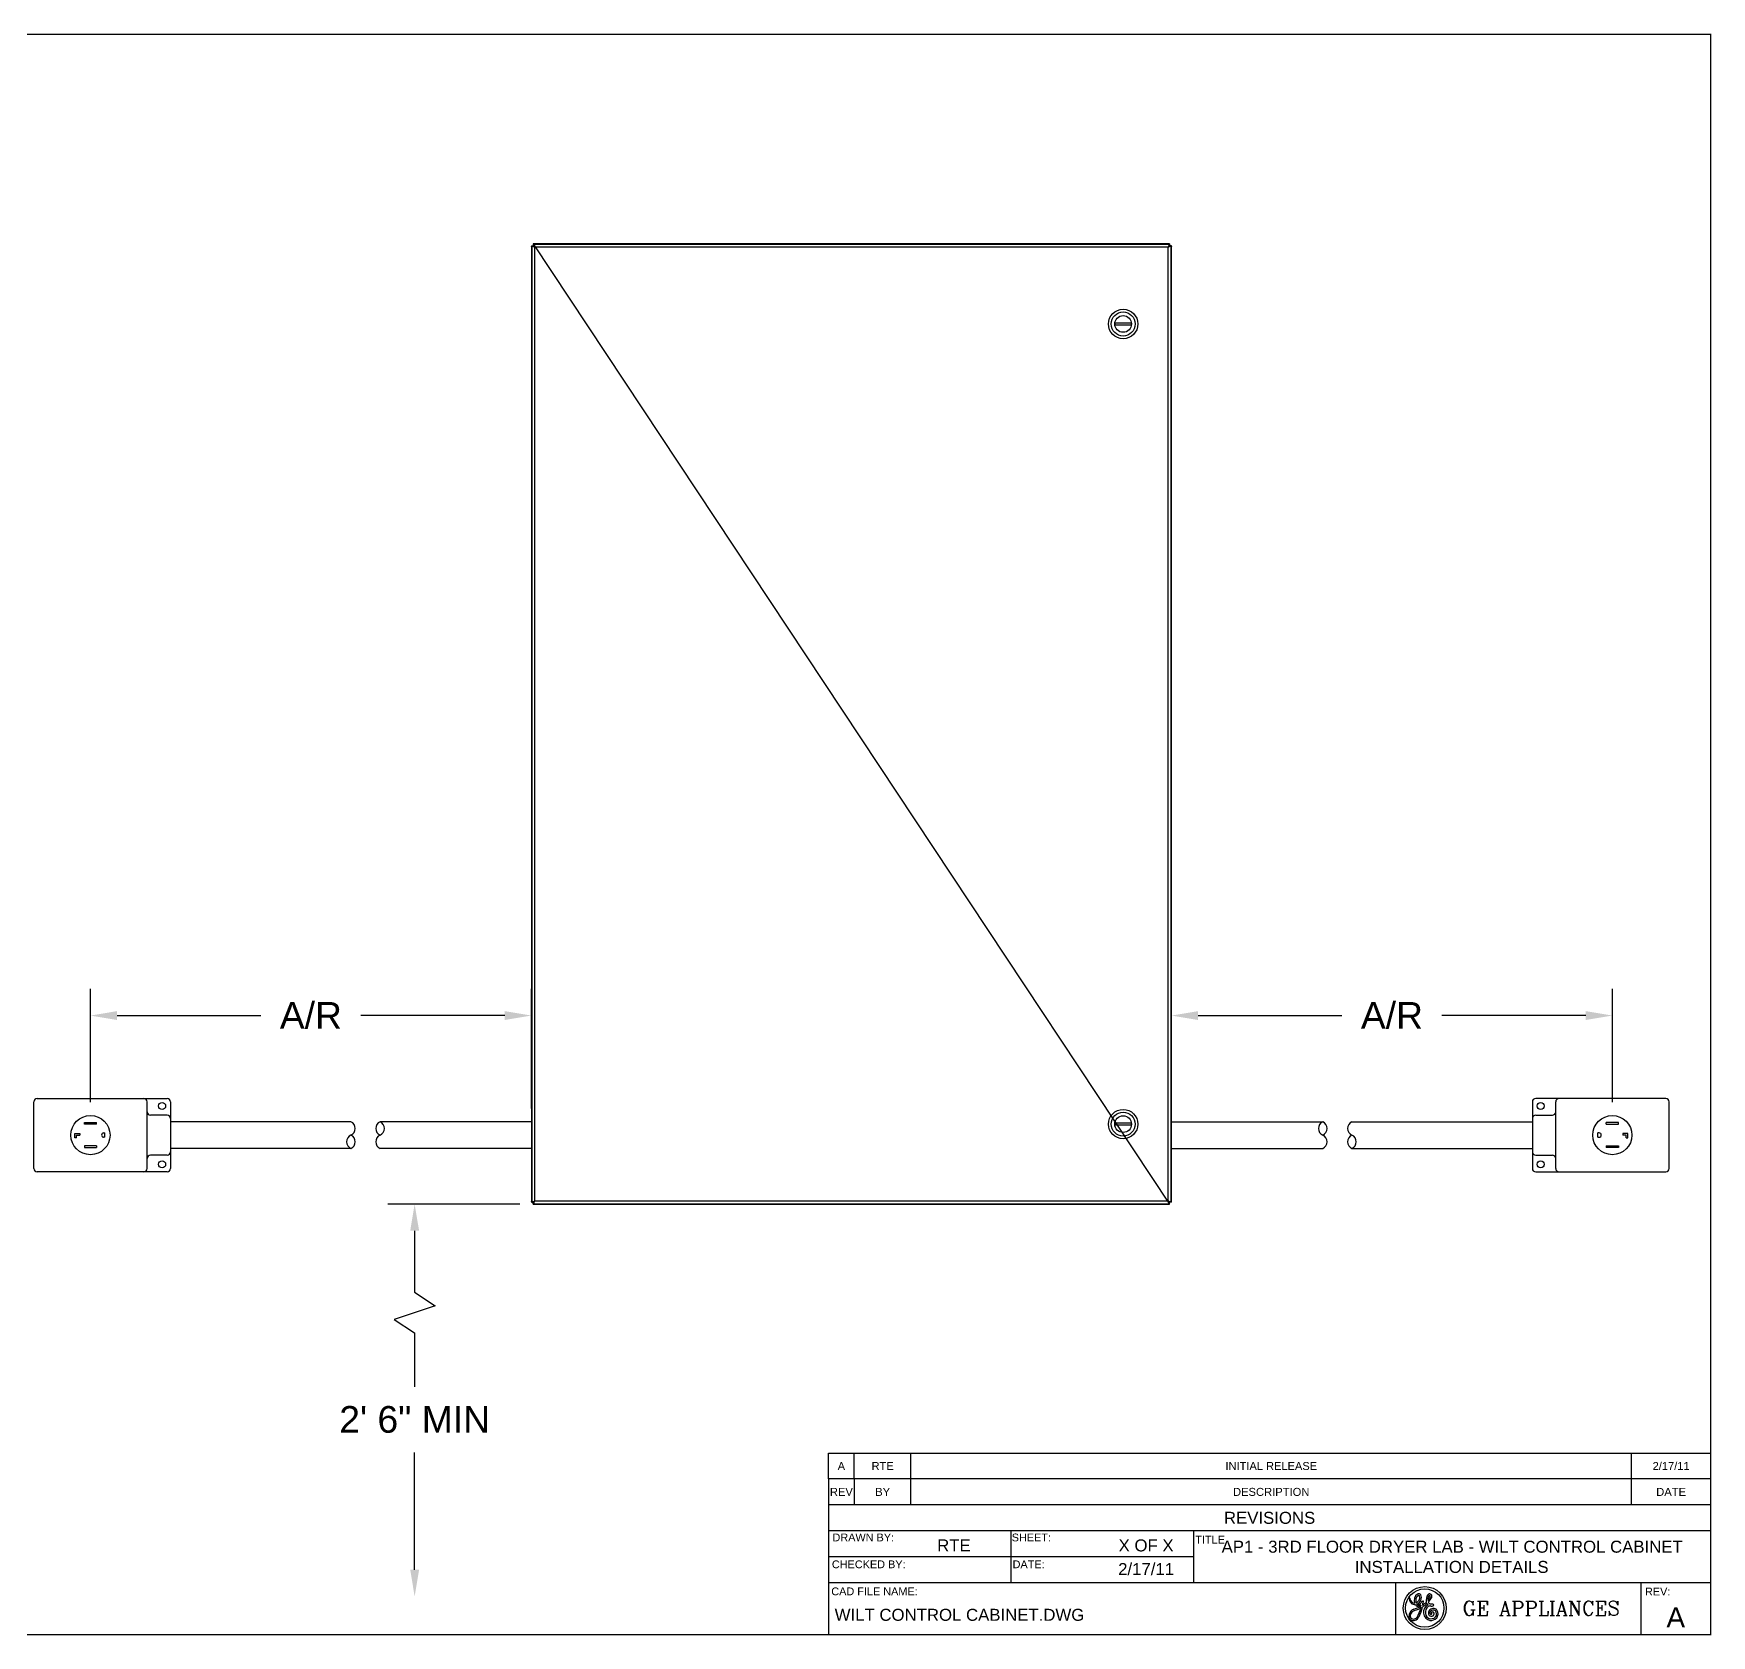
# Model space of a CAD drawing. Header units: inches. Extents: x -228 to 241, y -155 to 115.
# Drawn here: x 33.5 to 96.4, y 0 to 60 of the extents above; entities that cross this region are included whole.
import ezdxf
from ezdxf.enums import TextEntityAlignment as Align

# ---------------------------------------------------------------- set-up
doc = ezdxf.new("R2010")
doc.units = ezdxf.units.IN
doc.header["$MEASUREMENT"] = 0
for name, color, linetype in [('BORDER', 3, 'Continuous'), ('DIM', 1, 'Continuous'), ('ELECTRICAL DEVICES', 30, 'Continuous'), ('PANEL', 150, 'Continuous'), ('PANEL WIRE', 5, 'Continuous'), ('TXT', 4, 'Continuous')]:
    doc.layers.add(name, color=color, linetype=linetype)
doc.styles.add('COMPLEX', font='COMPLEX')
doc.styles.get("Standard").update_dxf_attribs({"font": 'arial.ttf'})
doc.dimstyles.new('MEP', dxfattribs={"dimtxt": 0.125, "dimasz": 0.125, "dimexe": 0.125, "dimexo": 0.0625, "dimgap": 0.09, "dimtad": 0, "dimtih": 1, "dimtoh": 1, "dimdec": 5, "dimzin": 3, "dimdsep": 46, "dimlunit": 4, "dimtxsty": 'Standard', "dimcen": 0.125, "dimazin": 2, "dimtfac": 1, "dimtdec": 5, "dimtofl": 0, "dimtmove": 0, "dimatfit": 3, "dimfxl": 1, "dimfrac": 1, "dimtolj": 1, "dimtzin": 0, "dimarcsym": 0})

# ---------------------------------------------------------------- blocks, each defined once
blk = doc.blocks.new('*D7')
at = {"layer": 'Defpoints', "color": 0, "transparency": 16777216}
for p in [(52.212, 16.141), (47.765, 1.431), (47.765, 1.431)]:
    blk.add_point(p, dxfattribs=at)
at = {"layer": 'DIM', "color": 0, "lineweight": -2, "transparency": 16777216}
for p, q in [((51.712, 16.141), (46.765, 16.141)), ((47.765, 15.141), (47.765, 12.842)), ((47.765, 12.842), (48.531, 12.331)), ((48.531, 12.331), (47, 11.82)), ((47, 11.82), (47.765, 11.31)), ((47.765, 11.31), (47.765, 9.294)), ((47.765, 2.431), (47.765, 6.833))]:
    blk.add_line(p, q, dxfattribs=at)
at = {"layer": 'DIM', "color": 0, "transparency": 16777216}
for points in [[(47.599, 15.141), (47.932, 15.141), (47.765, 16.141)], [(47.599, 2.431), (47.932, 2.431), (47.765, 1.431)]]:
    blk.add_solid(points, dxfattribs=at)
at = {"layer": 'DIM', "color": 0, "transparency": 16777216, "insert": (47.765, 8.064), "char_height": 1, "attachment_point": 5}
blk.add_mtext('\\A1;2\' 6" MIN', dxfattribs=at)
blk = doc.blocks.new('GE_Logo')
at = {"layer": 'BORDER', "linetype": 'Continuous'}
for p, q in [((0.0702, 0.0952), (0.0703, 0.0953)), ((0.075, 0.0883), (0.0762, 0.09)), ((-0.0166, 0.0782), (-0.0166, 0.0783)), ((-0.0054, 0.0227), (-0.0052, 0.0228)), ((0.0449, 0.0453), (0.0449, 0.0453)), ((0.0453, 0.0511), (0.0453, 0.0535)), ((0.0716, 0.0472), (0.0715, 0.0472)), ((0.0948, 0.0411), (0.095, 0.0412)), ((0.0178, -0.0135), (0.0182, -0.013)), ((0.0257, -0.0135), (0.028, -0.009))]:
    blk.add_line(p, q, dxfattribs=at)
for radius in [0.1034, 0.0925]:
    blk.add_circle((0.0552, 0.031), radius, dxfattribs=at)
for centre, radius, start, end in [((0.0411, 0.0677), 0.037, 125.32287, 201.25408), ((0.0429, 0.0673), 0.0315, 130.10655, 201.04077), ((0.0014, 0.083), 0.0296, 294.13548, 12.66435), ((0.0056, 0.0809), 0.0333, 288.92881, 25.36724), ((0.0255, 0.0884), 0.0111, 120.4413, 121.16366), ((0.0263, 0.0846), 0.0148, 61.19517, 116.05425), ((0.0256, 0.0866), 0.00555, 31.11435, 121.89418), ((0.0264, 0.089), 0.0111, 33.40125, 50.67688), ((0.1062, 0.0692), 0.0444, 142.87942, 191.81926), ((0.1007, 0.0702), 0.0315, 144.83416, 184.97), ((0.0316, 0.1076), 0.0555, 312.95802, 333.19313), ((0.08, 0.0899), 0.0111, 151.38523, 152.13034), ((0.079, 0.0887), 0.0109, 348.84586, 142.66981), ((0.0282, 0.1102), 0.0666, 310.81871, 334.74841), ((0.079, 0.0876), 0.0037, 153.33165, 153.40214), ((0.079, 0.0876), 0.0037, 69.01548, 139.30885), ((0.0785, 0.0878), 0.0037, 54.37265, 60.52734), ((0.0769, 0.0867), 0.00555, 38.93639, 47.82326), ((0.0747, 0.0867), 0.0074, 327.79672, 28.59284), ((0.0768, 0.0869), 0.00555, 36.40821, 36.56382), ((0.0713, 0.0887), 0.0185, 336.93984, 337.82043), ((0.0677, 0.0897), 0.0222, 339.10599, 351.93715), ((0.0174, -0.0082), 0.0384, 126.41517, 182.34573), ((0.0097, 0.0766), 0.0296, 175.89864, 258.12783), ((-0.0179, 0.0785), 0.00185, 161.42078, 173.7745), ((-0.0182, 0.0784), 0.00167, 54.20254, 153.91751), ((-0.0185, 0.0784), 0.00185, 359.10396, 46.95181), ((-0.0185, 0.0784), 0.00185, 46.98315, 47.03295), ((-0.0185, 0.0784), 0.00185, 47.18776, 47.18841), ((-0.0018, 0.0782), 0.0148, 180.17979, 203.60727), ((0.0093, 0.0801), 0.0259, 197.43752, 264.00046), ((0.0047, -0.0073), 0.0198, 155.23851, 210.77565), ((0.0132, -0.0072), 0.0277, 114.18677, 162.71572), ((0.0113, -0.0061), 0.0333, 105.06087, 119.83866), ((-0.0774, 0.2905), 0.2836, 286.23916, 289.03683), ((-0.0293, 0.1528), 0.1307, 284.14205, 300.04031), ((0.0056, 0.0772), 0.0296, 266.15871, 266.21314), ((0.0058, 0.0808), 0.0333, 266.30061, 267.0263), ((0.0056, 0.0809), 0.0333, 267.41894, 277.37216), ((0.0411, 0.0677), 0.037, 212.36185, 223.82971), ((0.019, 0.0478), 0.0074, 231.6407, 232.66643), ((0.0217, 0.0504), 0.0111, 229.71657, 282.52837), ((-0.0032, 0.0914), 0.0715, 284.74962, 303.05195), ((0.0056, 0.0809), 0.0333, 288.91342, 288.91635), ((0.0216, 0.0514), 0.00555, 201.29664, 293.5599), ((-0.0881, 0.0544), 0.1258, 327.59331, 349.4998), ((0.0085, 0.088), 0.0444, 290.07842, 295.30917), ((0.0021, 0.0946), 0.0592, 291.73602, 306.25775), ((0.0196, 0.0686), 0.0222, 290.70684, 318.32322), ((-0.0878, 0.0568), 0.1332, 330.25436, 350.76187), ((-0.0032, 0.0914), 0.0715, 303.23584, 303.24394), ((-0.0072, 0.0499), 0.0444, 346.82954, 356.05705), ((0.0508, 0.0509), 0.0148, 110.79738, 168.69883), ((-0.0351, 0.1563), 0.1443, 303.06903, 314.13875), ((-0.0293, 0.1528), 0.1307, 304.62103, 314.79984), ((-0.0878, 0.0568), 0.1332, 355.06882, 357.57333), ((-0.0878, 0.0568), 0.1332, 355.05169, 355.05175), ((0.035, 0.0641), 0.0148, 314.19211, 348.4615), ((0.0464, 0.0593), 0.00555, 91.16341, 99.12212), ((0.0458, 0.0611), 0.0037, 5.04259, 83.41577), ((0.0895, 0.0106), 0.0407, 116.04843, 258.27683), ((0.044, 0.0615), 0.00555, 356.38084, 359.64188), ((0.0911, 0.0105), 0.0333, 108.00702, 237.03808), ((0.0185, 0.1001), 0.0666, 314.73818, 315.81236), ((0.1003, 0.076), 0.0407, 213.36334, 225.0117), ((0.0962, 0.0759), 0.0296, 213.61198, 239.75739), ((0.0912, 0.0074), 0.0185, 141.41173, 231.41836), ((0.0965, 0.005), 0.0241, 43.03451, 148.12993), ((0.0911, 0.0084), 0.0111, 144.24687, 228.95729), ((0.098, 0.0831), 0.0444, 246.91753, 254.69021), ((0.0849, 0.0172), 0.0333, 73.14221, 96.4863), ((0.0961, 0.0027), 0.0185, 56.35046, 139.15811), ((0.0844, 0.0055), 0.00555, 264.24755, 349.80591), ((0.0928, 0.0058), 0.0074, 85.22315, 164.24657), ((0.0862, 0.0042), 0.0037, 5.76065, 96.91973), ((0.0887, 0.0623), 0.0222, 263.67145, 265.1954), ((0.0882, 0.0623), 0.0222, 266.40664, 287.18275), ((0.0894, 0.0029), 0.0111, 333.51323, 68.38874), ((0.0941, 0.0451), 0.00401, 282.72534, 84), ((0.0903, 0.0028), 0.0222, 319.62604, 43.68876), ((0.0841, 0.0037), 0.0352, 324.0508, 26.32255), ((-0.0025, -0.0108), 0.0185, 176.78554, 265.69889), ((0.0002, -0.0065), 0.0167, 221.24993, 235.32063), ((0, 0), 0.0222, 245.20707, 297.18406), ((-0.0027, 0.004), 0.0333, 267.87391, 328.40692), ((0.0006, 0.0003), 0.0222, 295.4989, 321.11482), ((0.0006, 0.0003), 0.0222, 322.88415, 323.05167), ((0.0861, 0.0091), 0.0296, 243.44391, 315.62936), ((0.0869, 0.0059), 0.0148, 241.09223, 327.2639), ((0.0829, 0.0136), 0.0426, 266.2008, 314.23206)]:
    blk.add_arc(centre, radius, start, end, dxfattribs=at)
at = {"layer": 'BORDER'}
blk.add_arc((0.0783, 0.0076), 0.037, 274.46575, 274.80518, dxfattribs=at)
at = {"layer": 'BORDER', "linetype": 'Continuous'}
blk.add_point((0.036, 0.0316), dxfattribs=at)
blk = doc.blocks.new('B-BORDER')
at = {"layer": 'BORDER'}
for p, q in [((34, 0.973), (28.487, 0.973)), ((28.487, 0.973), (28.487, 0.649)), ((28.649, 0.973), (28.649, 0.811)), ((29.003, 0.811), (29.003, 0.973)), ((33.506, 0.811), (33.506, 0.973)), ((34, 0.811), (28.487, 0.811)), ((34, 0.649), (28.487, 0.649)), ((28.487, 0.649), (28.487, 0)), ((29.627, 0.649), (29.627, 0.324)), ((30.768, 0.649), (30.768, 0.324)), ((30.768, 0.486), (28.487, 0.486)), ((34, 0.324), (28.487, 0.324)), ((32.03, 0.324), (32.03, 0)), ((33.564, 0.324), (33.564, 0))]:
    blk.add_line(p, q, dxfattribs=at)
at = {"layer": 'BORDER', "const_width": 0.01}
blk.add_lwpolyline([(34, 0), (34, 10), (18, 10), (18, 0), (34, 0)], dxfattribs=at)
at = {"layer": 'BORDER'}
blk.add_point((34, 10), dxfattribs=at)
at = {"layer": 'BORDER', "xscale": 1.297174118731785, "yscale": 1.297174118731785, "zscale": 1.297174118731785}
blk.add_blockref('GE_Logo', (32.142, 0.126), dxfattribs=at)
at = {"layer": 'BORDER'}
for s, height, p in [('REV', 0.05, (28.568, 0.892)), ('BY', 0.05, (28.826, 0.892)), ('DESCRIPTION', 0.05, (31.254, 0.892)), ('DATE', 0.05, (33.753, 0.892)), ('REVISIONS', 0.075, (31.244, 0.73))]:
    blk.add_text(s, height=height, dxfattribs=at).set_placement(p, align=Align.MIDDLE_CENTER)
for s, height, p in [('DRAWN BY:', 0.0486, (28.705, 0.583)), ('SHEET:', 0.0486, (29.755, 0.583)), ('TITLE', 0.0486, (30.872, 0.569)), ('CHECKED BY:', 0.04864, (28.739, 0.415)), ('DATE:', 0.0486, (29.738, 0.415)), ('REV:', 0.0486, (33.669, 0.245))]:
    blk.add_text(s, height=height, dxfattribs=at).set_placement(p, align=Align.CENTER)
blk.add_text('CAD FILE NAME:', height=0.04864, dxfattribs=at).set_placement((28.505, 0.246))
at = {"layer": 'BORDER', "style": 'COMPLEX'}
blk.add_text('GE APPLIANCES', height=0.08891, dxfattribs=at).set_placement((32.94, 0.165), align=Align.MIDDLE)
at = {"layer": 'TXT'}
for tag, height, p in [('DRAWN_BY', 0.075, (29.271, 0.558)), ('SHEET', 0.075, (30.472, 0.558)), ('DWG_TITLE', 0.075, (32.384, 0.486)), ('CHECKED_BY', 0.075, (29.271, 0.41)), ('DATE', 0.075, (30.472, 0.41)), ('REV', 0.125, (33.782, 0.108))]:
    blk.add_attdef(tag, text='', height=height, dxfattribs=at).set_placement(p, align=Align.MIDDLE_CENTER)
blk.add_attdef('FILENAME', (28.526, 0.086), '', height=0.075, dxfattribs=at)
blk = doc.blocks.new('REVBLOCK')
at = {"layer": 'BORDER'}
for p, q in [((0.324, 0), (0.324, 0.324)), ((1.032, 0), (1.032, 0.324)), ((10.038, 0), (10.038, 0.324))]:
    blk.add_line(p, q, dxfattribs=at)
blk.add_lwpolyline([(0, 0), (0, 0.324), (11.026, 0.324)], dxfattribs=at)
at = {"layer": 'TXT'}
for tag, p in [('REV', (0.162, 0.162)), ('BY', (0.678, 0.162)), ('DESCRIPTION', (5.535, 0.162)), ('DATE', (10.532, 0.162))]:
    blk.add_attdef(tag, text='', height=0.099, dxfattribs=at).set_placement(p, align=Align.MIDDLE_CENTER)
blk = doc.blocks.new('*D36')
at = {"layer": 'Defpoints', "color": 0, "transparency": 16777216}
for p in [(35.609, 23.211), (35.609, 19.463), (52.14, 19.228)]:
    blk.add_point(p, dxfattribs=at)
at = {"layer": 'DIM', "color": 0, "lineweight": -2, "transparency": 16777216}
for p, q in [((35.609, 19.963), (35.609, 24.211)), ((52.14, 19.728), (52.14, 24.211)), ((36.609, 23.211), (41.999, 23.211)), ((51.14, 23.211), (45.75, 23.211))]:
    blk.add_line(p, q, dxfattribs=at)
at = {"layer": 'DIM', "color": 0, "transparency": 16777216}
for points in [[(36.609, 23.378), (36.609, 23.045), (35.609, 23.211)], [(51.14, 23.378), (51.14, 23.045), (52.14, 23.211)]]:
    blk.add_solid(points, dxfattribs=at)
at = {"layer": 'DIM', "color": 0, "transparency": 16777216, "insert": (43.874, 23.211), "char_height": 1, "attachment_point": 5}
blk.add_mtext('\\A1;A/R', dxfattribs=at)
blk = doc.blocks.new('*D37')
at = {"layer": 'Defpoints', "color": 0, "transparency": 16777216}
for p in [(92.671, 23.211), (76.14, 19.228), (92.671, 19.463)]:
    blk.add_point(p, dxfattribs=at)
at = {"layer": 'DIM', "color": 0, "lineweight": -2, "transparency": 16777216}
for p, q in [((76.14, 19.728), (76.14, 24.211)), ((92.671, 19.963), (92.671, 24.211)), ((77.14, 23.211), (82.53, 23.211)), ((91.671, 23.211), (86.281, 23.211))]:
    blk.add_line(p, q, dxfattribs=at)
at = {"layer": 'DIM', "color": 0, "transparency": 16777216}
for points in [[(77.14, 23.378), (77.14, 23.045), (76.14, 23.211)], [(91.671, 23.378), (91.671, 23.045), (92.671, 23.211)]]:
    blk.add_solid(points, dxfattribs=at)
at = {"layer": 'DIM', "color": 0, "transparency": 16777216, "insert": (84.406, 23.211), "char_height": 1, "attachment_point": 5}
blk.add_mtext('\\A1;A/R', dxfattribs=at)

msp = doc.modelspace()

# ---------------------------------------------------------------- linework, layer by layer
at = {"layer": 'Defpoints'}
msp.add_line((52.212173, 52.141417), (76.067952, 16.141417), dxfattribs=at)
at = {"layer": 'ELECTRICAL DEVICES'}
for p, q in [((33.483803, 17.478358), (33.483803, 19.978358)), ((33.608803, 20.103358), (38.483803, 20.103358)), ((37.733803, 17.478358), (37.733803, 19.978358)), ((38.608803, 19.978358), (38.608803, 17.478358)), ((89.671322, 19.978358), (89.671322, 17.478358)), ((94.671322, 20.103358), (89.796322, 20.103358)), ((90.546322, 17.478358), (90.546322, 19.978358)), ((94.796322, 17.478358), (94.796322, 19.978358)), ((35.381174, 19.196366), (35.836432, 19.196366)), ((35.381174, 19.134002), (35.381174, 19.196366)), ((35.836432, 19.134002), (35.381174, 19.134002)), ((35.836432, 19.134002), (35.836432, 19.196366)), ((38.483803, 19.478358), (37.858803, 19.478358)), ((45.374432, 19.228358), (38.608803, 19.228358)), ((52.140062, 19.228358), (46.46785, 19.228358)), ((76.140063, 19.228358), (81.812274, 19.228358)), ((82.905692, 19.228358), (89.671322, 19.228358)), ((89.796322, 19.478358), (90.421322, 19.478358)), ((92.898951, 19.196366), (92.443693, 19.196366)), ((92.443693, 19.134002), (92.443693, 19.196366)), ((92.443693, 19.134002), (92.898951, 19.134002)), ((92.898951, 19.134002), (92.898951, 19.196366)), ((35.029005, 18.62587), (35.029005, 18.786765)), ((35.029005, 18.786765), (35.21552, 18.786765)), ((35.091369, 18.62587), (35.029005, 18.62587)), ((35.091369, 18.62587), (35.091369, 18.724401)), ((35.091369, 18.724401), (35.21552, 18.724401)), ((35.21552, 18.786765), (35.21552, 18.724401)), ((35.836432, 18.322713), (35.381174, 18.322713)), ((35.381174, 18.322713), (35.381174, 18.260349)), ((35.381174, 18.260349), (35.836432, 18.260349)), ((35.836432, 18.322713), (35.836432, 18.260349)), ((36.104072, 18.808329), (36.153372, 18.808329)), ((36.153372, 18.648386), (36.104072, 18.648386)), ((36.153372, 18.648386), (36.153372, 18.808329)), ((92.126752, 18.648386), (92.126752, 18.808329)), ((92.176052, 18.808329), (92.126752, 18.808329)), ((92.126752, 18.648386), (92.176052, 18.648386)), ((92.443693, 18.322713), (92.898951, 18.322713)), ((92.443693, 18.322713), (92.443693, 18.260349)), ((92.898951, 18.260349), (92.443693, 18.260349)), ((92.898951, 18.322713), (92.898951, 18.260349)), ((93.25112, 18.786765), (93.064605, 18.786765)), ((93.064605, 18.786765), (93.064605, 18.724401)), ((93.188756, 18.724401), (93.064605, 18.724401)), ((93.188756, 18.62587), (93.188756, 18.724401)), ((93.188756, 18.62587), (93.25112, 18.62587)), ((93.25112, 18.62587), (93.25112, 18.786765)), ((38.483803, 17.978358), (37.858803, 17.978358)), ((45.374432, 18.228358), (38.608803, 18.228358)), ((52.140062, 18.228358), (46.46785, 18.228358)), ((76.140063, 18.228358), (81.812274, 18.228358)), ((82.905692, 18.228358), (89.671322, 18.228358)), ((89.796322, 17.978358), (90.421322, 17.978358)), ((38.483803, 17.353358), (33.608803, 17.353358)), ((89.796322, 17.353358), (94.671322, 17.353358))]:
    msp.add_line(p, q, dxfattribs=at)
for centre, radius in [((38.296303, 19.822108), 0.1325), ((89.983822, 19.822108), 0.1325), ((35.608803, 18.728358), 0.734439), ((92.671322, 18.728358), 0.734439), ((38.296303, 17.634608), 0.1325), ((89.983822, 17.634608), 0.1325)]:
    msp.add_circle(centre, radius, dxfattribs=at)
for centre, radius, start, end in [((33.608803, 19.978358), 0.125, 90, 180), ((37.608803, 19.978358), 0.125, 0, 90), ((37.858803, 19.603358), 0.125, 180, 270), ((38.483803, 19.978358), 0.125, 0, 90), ((89.796322, 19.978358), 0.125, 90, 180), ((90.421322, 19.603358), 0.125, 270, 0), ((90.671322, 19.978358), 0.125, 90, 180), ((94.671322, 19.978358), 0.125, 0, 90), ((38.483803, 19.353358), 0.125, 0, 90), ((45.260684, 18.978358), 0.274661, 294.4651909, 65.5348091), ((46.581598, 18.978358), 0.274661, 114.4651909, 245.5348091), ((46.354102, 18.978358), 0.274661, 294.4651909, 65.5348091), ((81.926022, 18.978358), 0.274661, 114.4651909, 245.5348091), ((81.698526, 18.978358), 0.274661, 294.4651909, 65.5348091), ((83.01944, 18.978358), 0.274661, 114.4651909, 245.5348091), ((89.796322, 19.353358), 0.125, 90, 180), ((36.104072, 18.728358), 0.079971, 90, 270), ((45.48818, 18.478358), 0.274661, 114.4651909, 245.5348091), ((45.260684, 18.478358), 0.274661, 294.4651909, 65.5348091), ((46.581598, 18.478358), 0.274661, 114.4651909, 245.5348091), ((81.698526, 18.478358), 0.274661, 294.4651909, 65.5348091), ((83.01944, 18.478358), 0.274661, 114.4651909, 245.5348091), ((82.791944, 18.478358), 0.274661, 294.4651909, 65.5348091), ((92.176052, 18.728358), 0.079971, 270, 90), ((37.858803, 17.853358), 0.125, 90, 180), ((38.483803, 18.103358), 0.125, 270, 0), ((89.796322, 18.103358), 0.125, 180, 270), ((90.421322, 17.853358), 0.125, 0, 90), ((33.608803, 17.478358), 0.125, 180, 270), ((37.608803, 17.478358), 0.125, 270, 0), ((38.483803, 17.478358), 0.125, 270, 0), ((89.796322, 17.478358), 0.125, 180, 270), ((90.671322, 17.478358), 0.125, 180, 270), ((94.671322, 17.478358), 0.125, 270, 0)]:
    msp.add_arc(centre, radius, start, end, dxfattribs=at)
at = {"layer": 'PANEL'}
for p, q in [((52.140062, 52.069306), (52.212061, 52.069306)), ((52.140062, 52.069306), (52.140062, 52.054476)), ((52.140062, 52.054476), (52.140062, 16.228358)), ((52.140062, 52.054476), (52.212061, 52.054476)), ((52.156062, 52.053338), (52.156062, 16.228495)), ((52.201306, 52.053338), (52.156062, 52.053338)), ((52.227951, 52.053338), (52.201306, 52.053338)), ((52.212061, 52.054476), (52.212061, 52.069306)), ((52.212173, 52.141417), (52.212173, 52.069417)), ((52.227003, 52.141417), (52.212173, 52.141417)), ((52.212173, 52.069417), (52.227003, 52.069417)), ((52.227003, 52.069417), (52.227003, 52.141417)), ((76.053122, 52.141417), (52.227003, 52.141417)), ((52.228141, 52.125418), (52.228141, 52.080174)), ((76.052984, 52.125418), (52.228141, 52.125418)), ((52.228141, 52.080174), (52.228141, 52.053528)), ((52.263872, 52.017417), (52.263652, 52.017638)), ((52.263842, 52.017828), (52.264062, 52.017607)), ((52.263872, 52.017417), (52.264062, 52.017417)), ((52.264062, 52.017607), (52.264062, 52.017417)), ((52.264062, 52.017417), (52.264062, 16.264416)), ((76.017062, 52.017417), (52.264062, 52.017417)), ((76.017062, 52.017607), (76.017283, 52.017828)), ((76.017062, 52.017417), (76.017062, 52.017607)), ((76.017062, 16.264416), (76.017062, 52.017417)), ((76.017062, 52.017417), (76.017252, 52.017417)), ((76.017473, 52.017638), (76.017252, 52.017417)), ((76.032062, 52.033418), (76.03551, 52.035675)), ((76.052984, 52.080174), (76.052984, 52.125418)), ((76.052984, 52.053528), (76.052984, 52.080174)), ((76.053122, 52.141417), (76.053122, 52.069417)), ((76.067952, 52.141417), (76.053122, 52.141417)), ((76.053122, 52.069417), (76.067952, 52.069417)), ((76.079819, 52.053338), (76.053174, 52.053338)), ((76.067952, 52.141417), (76.067952, 52.069417)), ((76.140063, 52.069306), (76.068063, 52.069306)), ((76.068063, 52.069306), (76.068063, 52.054476)), ((76.068063, 52.054476), (76.140063, 52.054476)), ((76.125063, 52.053338), (76.079819, 52.053338)), ((76.125063, 16.228495), (76.125063, 52.053338)), ((76.140063, 52.054476), (76.140063, 52.069306)), ((76.140063, 16.228358), (76.140063, 52.054476)), ((74.639986, 49.170417), (74.018138, 49.170417)), ((74.018138, 49.110417), (74.639986, 49.110417)), ((74.639986, 19.171417), (74.018138, 19.171417)), ((74.018138, 19.111417), (74.639986, 19.111417)), ((52.212061, 16.228358), (52.140062, 16.228358)), ((52.140062, 16.228358), (52.140062, 16.213528)), ((52.140062, 16.213528), (52.212061, 16.213528)), ((52.156062, 16.228495), (52.201306, 16.228495)), ((52.201306, 16.228495), (52.227951, 16.228495)), ((52.212061, 16.213528), (52.212061, 16.228358)), ((52.212173, 16.141417), (52.212173, 16.213416)), ((52.227003, 16.213416), (52.212173, 16.213416)), ((52.212173, 16.141417), (52.227003, 16.141417)), ((52.227003, 16.141417), (52.227003, 16.213416)), ((52.227003, 16.141417), (76.053122, 16.141417)), ((52.228141, 16.228305), (52.228141, 16.20166)), ((52.228141, 16.20166), (52.228141, 16.156417)), ((52.228141, 16.156417), (76.052984, 16.156417)), ((52.245881, 16.246045), (52.248062, 16.249416)), ((52.263652, 16.264197), (52.263872, 16.264416)), ((52.264062, 16.264226), (52.263842, 16.264007)), ((52.264062, 16.264416), (52.263872, 16.264416)), ((52.264062, 16.264416), (52.264062, 16.264226)), ((52.264062, 16.264416), (76.017062, 16.264416)), ((76.017062, 16.264226), (76.017062, 16.264416)), ((76.017252, 16.264416), (76.017062, 16.264416)), ((76.017283, 16.264007), (76.017062, 16.264226)), ((76.017252, 16.264416), (76.017473, 16.264197)), ((76.052984, 16.20166), (76.052984, 16.228305)), ((76.052984, 16.156417), (76.052984, 16.20166)), ((76.053122, 16.213416), (76.053122, 16.141417)), ((76.067952, 16.213416), (76.053122, 16.213416)), ((76.053122, 16.141417), (76.067952, 16.141417)), ((76.053174, 16.228495), (76.079819, 16.228495)), ((76.067952, 16.141417), (76.067952, 16.213416)), ((76.140063, 16.228358), (76.068063, 16.228358)), ((76.068063, 16.228358), (76.068063, 16.213528)), ((76.140063, 16.213528), (76.068063, 16.213528)), ((76.079819, 16.228495), (76.125063, 16.228495)), ((76.140063, 16.213528), (76.140063, 16.228358))]:
    msp.add_line(p, q, dxfattribs=at)
for centre, radius in [((74.329062, 49.140417), 0.55), ((74.329062, 49.140417), 0.45), ((74.329062, 49.140417), 0.3125), ((74.329062, 19.141417), 0.55), ((74.329062, 19.141417), 0.45), ((74.329062, 19.141417), 0.3125)]:
    msp.add_circle(centre, radius, dxfattribs=at)
for centre, start, end in [((74.329062, 49.140417), 174.48878333, 185.51121667), ((74.329062, 49.140417), 354.48878333, 5.51121667), ((74.329062, 19.141417), 174.48878333, 185.51121667), ((74.329062, 19.141417), 354.48878333, 5.51121667)]:
    msp.add_arc(centre, 0.312368, start, end, dxfattribs=at)
for points, knots in [([(52.156062, 52.042355), (52.155729, 52.042488), (52.147244, 52.045878), (52.141819, 52.04982), (52.140512, 52.053284), (52.140062, 52.054476)], [0, 0, 0, 0, 0.026161402, 0.664978604, 1, 1, 1, 1]), ([(52.263652, 52.017638), (52.256866, 52.021283), (52.243297, 52.028573), (52.221784, 52.040468), (52.208643, 52.048727), (52.201306, 52.053338)], [0, 0, 0, 0, 0.30642666, 0.612745307, 1, 1, 1, 1]), ([(52.212061, 52.069306), (52.212565, 52.066018), (52.213379, 52.060692), (52.218896, 52.055373), (52.221007, 52.053338)], [0, 0, 0, 0, 0.617418718, 1, 1, 1, 1]), ([(52.228141, 52.060763), (52.225399, 52.063346), (52.220071, 52.068364), (52.214753, 52.069073), (52.212173, 52.069417)], [0, 0, 0, 0, 0.514727949, 1, 1, 1, 1]), ([(52.227003, 52.141417), (52.229153, 52.14073), (52.232191, 52.13976), (52.236252, 52.130788), (52.237439, 52.128167)], [0, 0, 0, 0, 0.707770379, 1, 1, 1, 1]), ([(52.227951, 52.053338), (52.231825, 52.049464), (52.241441, 52.039848), (52.252247, 52.029041), (52.259364, 52.021925), (52.260979, 52.020309), (52.261915, 52.019376), (52.262116, 52.019173), (52.262201, 52.019088)], [0, 0, 0, 0, 0.328599046, 0.815595087, 0.881310139, 0.924681137, 0.968401398, 1, 1, 1, 1]), ([(52.228141, 52.080174), (52.231786, 52.074426), (52.239076, 52.062933), (52.250973, 52.041782), (52.259231, 52.02641), (52.263842, 52.017828)], [0, 0, 0, 0, 0.3064259275, 0.6127477556, 1, 1, 1, 1]), ([(76.017283, 52.017828), (76.020929, 52.024614), (76.028219, 52.038183), (76.040113, 52.059696), (76.048372, 52.072837), (76.052984, 52.080174)], [0, 0, 0, 0, 0.30642666, 0.612745307, 1, 1, 1, 1]), ([(76.079819, 52.053338), (76.074071, 52.049692), (76.062578, 52.042402), (76.041426, 52.030508), (76.026055, 52.022249), (76.017473, 52.017638)], [0, 0, 0, 0, 0.306420165, 0.612753655, 1, 1, 1, 1]), ([(76.052984, 52.053528), (76.049109, 52.049654), (76.039494, 52.040038), (76.028686, 52.02923), (76.021571, 52.022116), (76.019954, 52.020499), (76.019011, 52.019558), (76.018808, 52.019353), (76.01872, 52.019265)], [0, 0, 0, 0, 0.32818657, 0.814571307, 0.88020387, 0.923520426, 0.967185807, 1, 1, 1, 1]), ([(76.041, 52.125418), (76.041133, 52.125751), (76.044514, 52.134237), (76.048468, 52.139659), (76.051931, 52.140967), (76.053122, 52.141417)], [0, 0, 0, 0, 0.026156662, 0.664976086, 1, 1, 1, 1]), ([(76.067952, 52.069417), (76.064664, 52.068954), (76.059672, 52.068251), (76.054685, 52.063141), (76.052984, 52.061396)], [0, 0, 0, 0, 0.6586896775, 1, 1, 1, 1]), ([(76.059409, 52.053338), (76.061991, 52.056081), (76.067007, 52.061409), (76.067718, 52.066726), (76.068063, 52.069306)], [0, 0, 0, 0, 0.514738029, 1, 1, 1, 1]), ([(76.140063, 52.054476), (76.139287, 52.052315), (76.138113, 52.049044), (76.128369, 52.044676), (76.125063, 52.043194)], [0, 0, 0, 0, 0.660726688, 1, 1, 1, 1]), ([(52.140062, 16.228358), (52.140883, 16.230524), (52.142173, 16.233928), (52.15236, 16.238473), (52.156062, 16.240125)], [0, 0, 0, 0, 0.636540518, 1, 1, 1, 1]), ([(52.201306, 16.228495), (52.207053, 16.232141), (52.218547, 16.239432), (52.239698, 16.251327), (52.25507, 16.259585), (52.263652, 16.264197)], [0, 0, 0, 0, 0.30643329, 0.612747755, 1, 1, 1, 1]), ([(52.219913, 16.228495), (52.217666, 16.226086), (52.213006, 16.221092), (52.212384, 16.216108), (52.212061, 16.213528)], [0, 0, 0, 0, 0.48233685, 1, 1, 1, 1]), ([(52.212173, 16.213416), (52.215461, 16.21392), (52.220786, 16.214734), (52.226106, 16.220251), (52.228141, 16.222362)], [0, 0, 0, 0, 0.617418718, 1, 1, 1, 1]), ([(52.238722, 16.156417), (52.235891, 16.150962), (52.231574, 16.142645), (52.228173, 16.141731), (52.227003, 16.141417)], [0, 0, 0, 0, 0.655865344, 1, 1, 1, 1]), ([(52.263842, 16.264007), (52.260196, 16.257221), (52.252906, 16.243651), (52.241011, 16.222138), (52.232752, 16.208997), (52.228141, 16.20166)], [0, 0, 0, 0, 0.306431766, 0.612748158, 1, 1, 1, 1]), ([(52.228141, 16.228305), (52.232015, 16.232179), (52.241632, 16.241794), (52.252435, 16.252607), (52.259554, 16.259717), (52.261169, 16.261336), (52.262113, 16.262276), (52.262317, 16.262481), (52.262404, 16.262569)], [0, 0, 0, 0, 0.3281820038, 0.8145756609, 0.8801921395, 0.9235214902, 0.9671862637, 1, 1, 1, 1]), ([(76.052984, 16.20166), (76.049338, 16.207408), (76.042048, 16.218901), (76.030153, 16.240053), (76.021894, 16.255424), (76.017283, 16.264007)], [0, 0, 0, 0, 0.306428184, 0.612744904, 1, 1, 1, 1]), ([(76.017473, 16.264197), (76.024259, 16.260551), (76.037828, 16.253261), (76.059342, 16.241366), (76.072482, 16.233107), (76.079819, 16.228495)], [0, 0, 0, 0, 0.306428086, 0.612748158, 1, 1, 1, 1]), ([(76.053174, 16.228495), (76.049299, 16.232369), (76.039683, 16.241984), (76.028878, 16.252797), (76.02176, 16.259907), (76.020144, 16.261526), (76.019203, 16.262466), (76.018998, 16.262671), (76.01891, 16.262759)], [0, 0, 0, 0, 0.328183672, 0.814579802, 0.880196615, 0.923526186, 0.967181665, 1, 1, 1, 1]), ([(76.053122, 16.141417), (76.050979, 16.142045), (76.048079, 16.142895), (76.044198, 16.15141), (76.043185, 16.153634)], [0, 0, 0, 0, 0.738848781, 1, 1, 1, 1]), ([(76.052984, 16.221267), (76.055392, 16.21902), (76.060386, 16.21436), (76.065371, 16.213738), (76.067952, 16.213416)], [0, 0, 0, 0, 0.482328805, 1, 1, 1, 1]), ([(76.068063, 16.213528), (76.0676, 16.216816), (76.066897, 16.221808), (76.061786, 16.226793), (76.060041, 16.228495)], [0, 0, 0, 0, 0.65869081, 1, 1, 1, 1]), ([(76.125063, 16.240077), (76.130518, 16.237246), (76.138835, 16.232929), (76.139748, 16.229528), (76.140063, 16.228358)], [0, 0, 0, 0, 0.655865344, 1, 1, 1, 1])]:
    msp.add_open_spline(points, degree=3, knots=knots, dxfattribs=at)

# ---------------------------------------------------------------- block references
at = {"layer": 'DIM'}
ref = msp.add_blockref('B-BORDER', (-107.644167, 0), dxfattribs=dict(at, xscale=6, yscale=6, zscale=6))
ref.add_attrib('DRAWN_BY', 'RTE', dxfattribs={"layer": 'TXT', "height": 0.45}).set_placement((67.983571, 3.345494), align=Align.MIDDLE_CENTER)
ref.add_attrib('FILENAME', 'WILT CONTROL CABINET.DWG', (63.514114, 0.518613), dxfattribs={"layer": 'TXT', "height": 0.45})
ref.add_attrib('SHEET', 'X OF X', dxfattribs={"layer": 'TXT', "height": 0.45}).set_placement((75.1893, 3.345494), align=Align.MIDDLE_CENTER)
ref.add_attrib('DATE', '2/17/11', dxfattribs={"layer": 'TXT', "height": 0.45}).set_placement((75.1893, 2.458807), align=Align.MIDDLE_CENTER)
ref.add_attrib('DWG_TITLE_001', 'AP1 - 3RD FLOOR DRYER LAB - WILT CONTROL CABINET', (78.020592, 3.072479), dxfattribs={"layer": 'TXT', "height": 0.45})
ref.add_attrib('REV', 'A', dxfattribs={"layer": 'TXT', "height": 0.75}).set_placement((95.048737, 0.645946), align=Align.MIDDLE_CENTER)
ref.add_attrib('DWG_TITLE_002', 'INSTALLATION DETAILS', (83.013566, 2.314498), dxfattribs={"layer": 'TXT', "height": 0.45})
at = {"layer": 'PANEL WIRE', "xscale": 3, "yscale": 3, "zscale": 3}
msp.add_blockref('REVBLOCK', (63.277893, 5.837284), dxfattribs=at).add_auto_attribs({'DATE': '2/17/11', 'DESCRIPTION': 'INITIAL RELEASE', 'BY': 'RTE', 'REV': 'A'})

# ---------------------------------------------------------------- dimensions: what is measured, and where the dimension line sits
at = {"layer": 'DIM'}
dim = msp.add_linear_dim(base=(35.608803, 23.211491), p1=(52.140062, 19.228358), p2=(35.608803, 19.462796), text='A/R', dimstyle='MEP', override={"dimscale": 8, "dimse2": 0}, dxfattribs=at)
dim.commit()
dim.dimension.update_dxf_attribs({"geometry": '*D36', "text_midpoint": (43.874432, 23.211491)})
dim = msp.add_linear_dim(base=(92.671322, 23.211491), p1=(76.140063, 19.228358), p2=(92.671322, 19.462796), angle=180, text='A/R', dimstyle='MEP', override={"dimscale": 8, "dimse2": 0}, dxfattribs=at)
dim.commit()
dim.dimension.update_dxf_attribs({"geometry": '*D37', "text_midpoint": (84.405692, 23.211491)})
dim = msp.add_linear_dim(base=(47.765417, 1.431268), p1=(52.212173, 16.141417), p2=(47.765417, 1.431268), angle=90, text='2\' 6" MIN', dimstyle='MEP', override={"dimscale": 8, "dimse2": 1}, dxfattribs=at)
dim.commit()
dim.dimension.update_dxf_attribs({"geometry": '*D7', "text_midpoint": (47.765417, 8.063633), "dimtype": 160})

doc.saveas('drawing.dxf')
